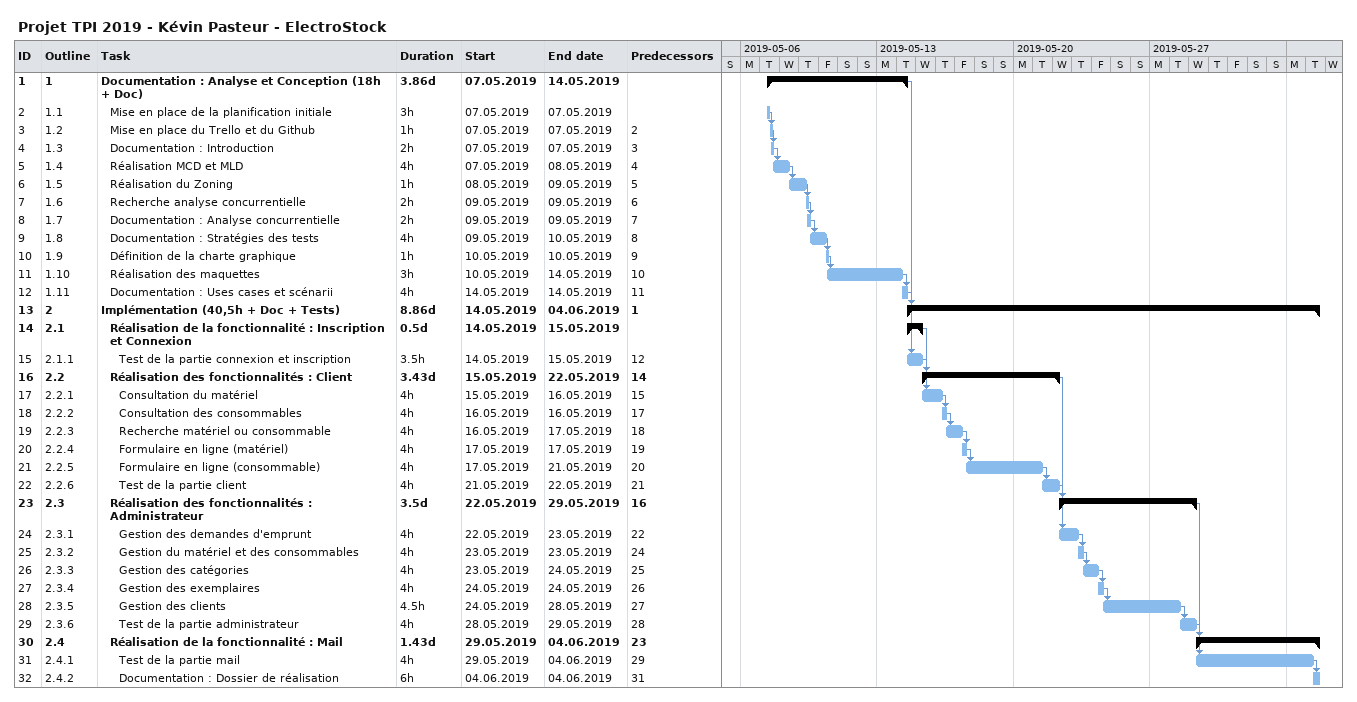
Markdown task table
Projet TPI 2019 - Kévin Pasteur - ElectroStock

| ID | WBS | Task | Duration | Start | Finish | Predecessors |
|---|---|---|---|---|---|---|
| 1 | 1 | **Documentation : Analyse et Conception (18h + Doc)** | 3.86d | 2019-05-07 | 2019-05-14 |  |
| 2 | 1.1 | Mise en place de la planification initiale | 3h | 2019-05-07 | 2019-05-07 |  |
| 3 | 1.2 | Mise en place du Trello et du Github | 1h | 2019-05-07 | 2019-05-07 | 2 |
| 4 | 1.3 | Documentation : Introduction | 2h | 2019-05-07 | 2019-05-07 | 3 |
| 5 | 1.4 | Réalisation MCD et MLD | 4h | 2019-05-07 | 2019-05-08 | 4 |
| 6 | 1.5 | Réalisation du Zoning | 1h | 2019-05-08 | 2019-05-09 | 5 |
| 7 | 1.6 | Recherche analyse concurrentielle | 2h | 2019-05-09 | 2019-05-09 | 6 |
| 8 | 1.7 | Documentation : Analyse concurrentielle | 2h | 2019-05-09 | 2019-05-09 | 7 |
| 9 | 1.8 | Documentation : Stratégies des tests | 4h | 2019-05-09 | 2019-05-10 | 8 |
| 10 | 1.9 | Définition de la charte graphique | 1h | 2019-05-10 | 2019-05-10 | 9 |
| 11 | 1.10 | Réalisation des maquettes | 3h | 2019-05-10 | 2019-05-14 | 10 |
| 12 | 1.11 | Documentation : Uses cases et scénarii | 4h | 2019-05-14 | 2019-05-14 | 11 |
| 13 | 2 | **Implémentation (40,5h + Doc + Tests)** | 8.86d | 2019-05-14 | 2019-06-04 | 1 |
| 14 | 2.1 | **Réalisation de la fonctionnalité : Inscription et Connexion** | 0.5d | 2019-05-14 | 2019-05-15 |  |
| 15 | 2.1.1 | Test de la partie connexion et inscription | 3.5h | 2019-05-14 | 2019-05-15 | 12 |
| 16 | 2.2 | **Réalisation des fonctionnalités : Client** | 3.43d | 2019-05-15 | 2019-05-22 | 14 |
| 17 | 2.2.1 | Consultation du matériel | 4h | 2019-05-15 | 2019-05-16 | 15 |
| 18 | 2.2.2 | Consultation des consommables | 4h | 2019-05-16 | 2019-05-16 | 17 |
| 19 | 2.2.3 | Recherche matériel ou consommable | 4h | 2019-05-16 | 2019-05-17 | 18 |
| 20 | 2.2.4 | Formulaire en ligne (matériel) | 4h | 2019-05-17 | 2019-05-17 | 19 |
| 21 | 2.2.5 | Formulaire en ligne (consommable) | 4h | 2019-05-17 | 2019-05-21 | 20 |
| 22 | 2.2.6 | Test de la partie client | 4h | 2019-05-21 | 2019-05-22 | 21 |
| 23 | 2.3 | **Réalisation des fonctionnalités : Administrateur** | 3.5d | 2019-05-22 | 2019-05-29 | 16 |
| 24 | 2.3.1 | Gestion des demandes d'emprunt | 4h | 2019-05-22 | 2019-05-23 | 22 |
| 25 | 2.3.2 | Gestion du matériel et des consommables | 4h | 2019-05-23 | 2019-05-23 | 24 |
| 26 | 2.3.3 | Gestion des catégories | 4h | 2019-05-23 | 2019-05-24 | 25 |
| 27 | 2.3.4 | Gestion des exemplaires | 4h | 2019-05-24 | 2019-05-24 | 26 |
| 28 | 2.3.5 | Gestion des clients | 4.5h | 2019-05-24 | 2019-05-28 | 27 |
| 29 | 2.3.6 | Test de la partie administrateur | 4h | 2019-05-28 | 2019-05-29 | 28 |
| 30 | 2.4 | **Réalisation de la fonctionnalité : Mail** | 1.43d | 2019-05-29 | 2019-06-04 | 23 |
| 31 | 2.4.1 | Test de la partie mail | 4h | 2019-05-29 | 2019-06-04 | 29 |
| 32 | 2.4.2 | Documentation : Dossier de réalisation | 6h | 2019-06-04 | 2019-06-04 | 31 |
